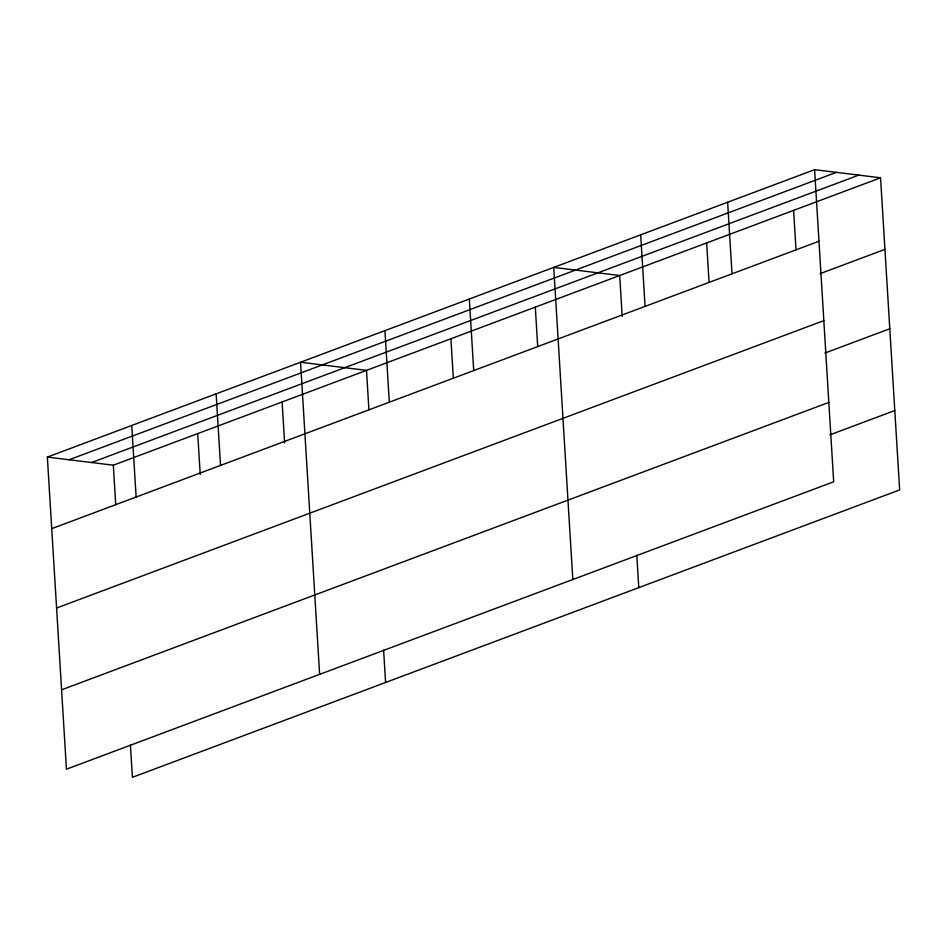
<?xml version="1.0" encoding="UTF-8"?>
<svg xmlns="http://www.w3.org/2000/svg" width="947" height="947" viewBox="0 0 947 947"><rect width="100%" height="100%" fill="white"/><g stroke="black" fill="none" stroke-linecap="round" stroke-linejoin="round"><path stroke-width="1.42" d="M814.598 169.679L833.68 481.798L66.444 769.201L47.35 457.081L814.598 169.679L880.556 177.799L899.65 489.919L132.402 777.321L130.426 744.981M69.119 459.757L836.367 172.354M91.551 462.527L858.787 175.124M47.35 457.081L113.32 465.202L880.556 177.799M51.73 528.651L818.966 241.248M820.066 273.671L884.936 249.369M56.583 608.033L823.831 320.631M824.92 353.053L889.789 328.751M61.591 689.818L828.826 402.416M829.927 434.839L894.797 410.536M793.61 210.376L796.013 249.807M727.639 202.244L732.019 273.825M706.651 242.941L709.066 282.384M640.681 234.82L645.061 306.39M622.203 316.416L619.693 275.518L553.735 267.397L572.817 579.517M636.81 555.297L638.787 587.637M535.304 307.136L537.707 346.566M469.333 299.003L473.713 370.585M450.902 338.742L453.317 378.184M384.932 330.621L389.312 402.191M368.916 409.802L366.501 370.36L300.542 362.239L319.636 674.359M383.618 650.139L385.595 682.479M282.111 401.978L284.609 442.876M216.141 393.845L220.521 465.427M197.71 433.584L200.219 474.483M131.751 425.463L136.119 497.033M113.32 465.202L115.723 504.644"/></g></svg>
